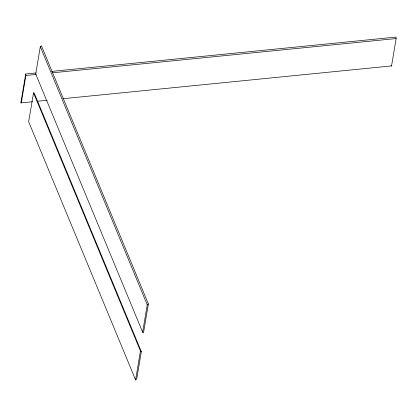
<?xml version="1.0" encoding="UTF-8"?>
<svg xmlns="http://www.w3.org/2000/svg" width="417" height="417" viewBox="0 0 417 417"><rect width="100%" height="100%" fill="white"/><g stroke="black" fill="none" stroke-linecap="round" stroke-linejoin="round"><path stroke-width="0.63" d="M32.5 101.748L20.85 102.91L25.713 73.997L36.071 72.965M25.713 73.997L25.87 75.472L21.272 102.827L20.85 102.91M40.308 46.657L35.706 74.017L142.635 332.167L143.505 332.844L148.369 303.93L41.439 45.781L40.308 46.657L147.237 304.806L142.635 332.167M33.522 92.855L28.664 121.769L135.593 379.918L136.724 379.043L141.321 351.682L34.397 93.533L33.522 92.855L140.451 351.005L141.321 351.682M135.593 379.918L140.451 351.005M391.13 65.995L391.553 65.917L396.15 38.557L395.994 37.082L51.604 71.411M147.237 304.806L148.369 303.93M25.87 75.472L36.227 74.44M52.412 72.824L396.15 38.557M37.035 101.295L47.163 100.247M62.925 98.714L391.553 65.917"/></g></svg>
